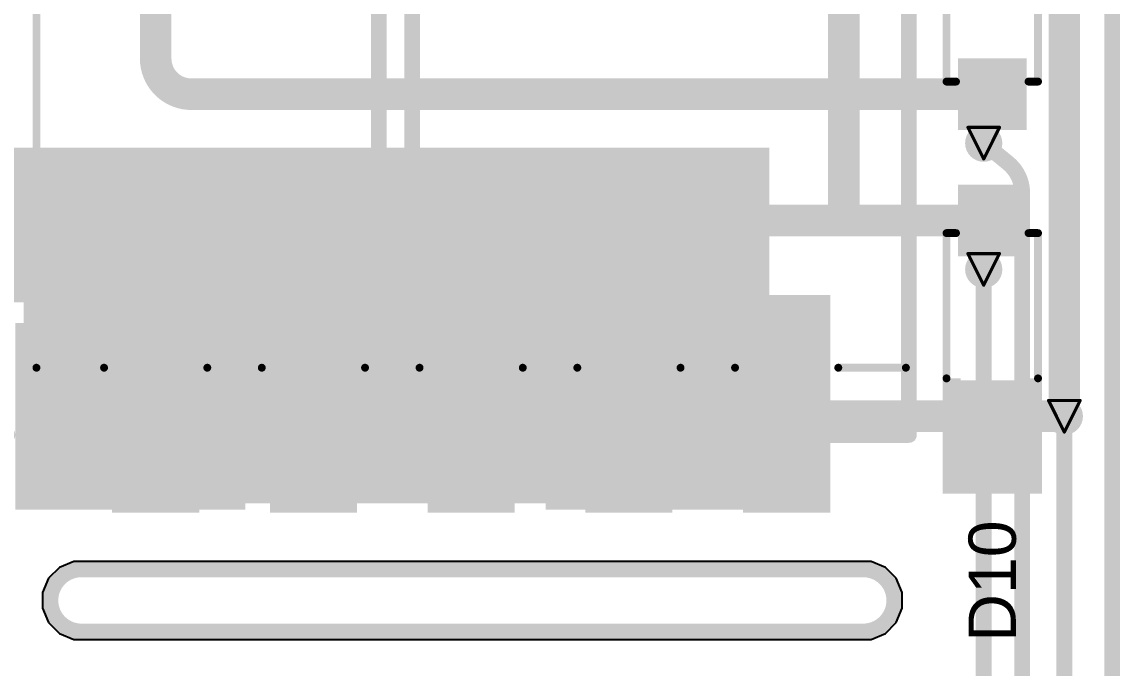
# Model space of a CAD drawing. Header units: inches. Extents: x 0 to 35.2, y -0.7 to 15.9.
# Drawn here: x 1.852 to 2.548, y 2.477 to 2.886 of the extents above; entities that cross this region are included whole.
import ezdxf

# ---------------------------------------------------------------- set-up
doc = ezdxf.new("R2010")
doc.units = ezdxf.units.IN
doc.header["$MEASUREMENT"] = 0
for name, color, linetype in [('Board Outline', 216, 'Continuous'), ('Bottom Layer', 5, 'Continuous'), ('Bottom Overlay', 54, 'Continuous'), ('Bottom Paste', 16, 'Continuous'), ('Bottom Solder', 6, 'Continuous'), ('Drill Drawing', 1, 'Continuous'), ('GND1', 16, 'Continuous'), ('GND2', 76, 'Continuous'), ('Mechanical 6', 56, 'Continuous'), ('Multi-Layer', 9, 'Continuous'), ('Top Layer', 1, 'Continuous'), ('Top Overlay', 2, 'Continuous'), ('Top Paste', 8, 'Continuous'), ('Top Solder', 216, 'Continuous'), ('Via Holes', 16, 'Continuous')]:
    doc.layers.add(name, color=color, linetype=linetype)
doc.styles.add('Arial', font='', dxfattribs={"height": 0.2})
doc.styles.get('Arial').set_extended_font_data('Arial')

# ---------------------------------------------------------------- blocks, each defined once
blk = doc.blocks.new('4032_B_5')
at = {"layer": 'Bottom Layer'}
for points in [[(-0.12992, 0.0689), (-0.12992, -0.0689), (-0.24016, -0.0689), (-0.24016, 0.0689)], [(0.24016, 0.0689), (0.24016, -0.0689), (0.12992, -0.0689), (0.12992, 0.0689)]]:
    blk.add_hatch(color=5, dxfattribs=at).paths.add_polyline_path(points)
at = {"layer": 'Bottom Paste'}
for points in [[(-0.12992, 0.0689), (-0.12992, -0.0689), (-0.24016, -0.0689), (-0.24016, 0.0689)], [(0.24016, 0.0689), (0.24016, -0.0689), (0.12992, -0.0689), (0.12992, 0.0689)]]:
    blk.add_hatch(color=16, dxfattribs=at).paths.add_polyline_path(points)
at = {"layer": 'Bottom Solder'}
for points in [[(-0.12592, 0.0729), (-0.12592, -0.0729), (-0.24416, -0.0729), (-0.24416, 0.0729)], [(0.24416, 0.0729), (0.24416, -0.0729), (0.12592, -0.0729), (0.12592, 0.0729)]]:
    blk.add_hatch(color=6, dxfattribs=at).paths.add_polyline_path(points)
at = {"layer": 'Bottom Overlay'}
for points in [[(-0.19685, 0.15748, 0.01, 0.01, 0), (-0.19685, 0.078, 0.01, 0.01, 0)], [(-0.19685, 0.15748, 0.01, 0.01, 0), (0.19685, 0.15748, 0.01, 0.01, 0)], [(0.19685, 0.15748, 0.01, 0.01, 0), (0.19685, 0.15748, 0.01, 0.01, 0)], [(0.19685, 0.15748, 0.01, 0.01, 0), (0.19685, 0.078, 0.01, 0.01, 0)], [(-0.19685, -0.078, 0.01, 0.01, 0), (-0.19685, -0.15748, 0.01, 0.01, 0)], [(0.19685, -0.078, 0.01, 0.01, 0), (0.19685, -0.15748, 0.01, 0.01, 0)], [(-0.19685, -0.15748, 0.01, 0.01, 0), (0.19685, -0.15748, 0.01, 0.01, 0)]]:
    blk.add_lwpolyline(points, format="xyseb", dxfattribs=at)
for points in [[(-0.19935, 0.15748, 0.005, 0.005, 1), (-0.19435, 0.15748, 0.005, 0.005, 1)], [(-0.19935, 0.15748, 0.005, 0.005, 1), (-0.19435, 0.15748, 0.005, 0.005, 1)], [(0.19435, 0.15748, 0.005, 0.005, 1), (0.19935, 0.15748, 0.005, 0.005, 1)], [(0.19435, 0.15748, 0.005, 0.005, 1), (0.19935, 0.15748, 0.005, 0.005, 1)], [(0.19435, 0.15748, 0.005, 0.005, 1), (0.19935, 0.15748, 0.005, 0.005, 1)], [(0.19435, 0.15748, 0.005, 0.005, 1), (0.19935, 0.15748, 0.005, 0.005, 1)], [(-0.19935, 0.078, 0.005, 0.005, 1), (-0.19435, 0.078, 0.005, 0.005, 1)], [(0.19435, 0.078, 0.005, 0.005, 1), (0.19935, 0.078, 0.005, 0.005, 1)], [(-0.19935, -0.078, 0.005, 0.005, 1), (-0.19435, -0.078, 0.005, 0.005, 1)], [(0.19435, -0.078, 0.005, 0.005, 1), (0.19935, -0.078, 0.005, 0.005, 1)], [(-0.19935, -0.15748, 0.005, 0.005, 1), (-0.19435, -0.15748, 0.005, 0.005, 1)], [(-0.19935, -0.15748, 0.005, 0.005, 1), (-0.19435, -0.15748, 0.005, 0.005, 1)], [(0.19435, -0.15748, 0.005, 0.005, 1), (0.19935, -0.15748, 0.005, 0.005, 1)], [(0.19435, -0.15748, 0.005, 0.005, 1), (0.19935, -0.15748, 0.005, 0.005, 1)]]:
    blk.add_lwpolyline(points, format="xyseb", close=True, dxfattribs=at)
blk = doc.blocks.new('4032_B_6')
at = {"layer": 'Bottom Layer'}
for points in [[(-0.12992, 0.0689), (-0.12992, -0.0689), (-0.24016, -0.0689), (-0.24016, 0.0689)], [(0.24016, 0.0689), (0.24016, -0.0689), (0.12992, -0.0689), (0.12992, 0.0689)]]:
    blk.add_hatch(color=5, dxfattribs=at).paths.add_polyline_path(points)
at = {"layer": 'Bottom Paste'}
for points in [[(-0.12992, 0.0689), (-0.12992, -0.0689), (-0.24016, -0.0689), (-0.24016, 0.0689)], [(0.24016, 0.0689), (0.24016, -0.0689), (0.12992, -0.0689), (0.12992, 0.0689)]]:
    blk.add_hatch(color=16, dxfattribs=at).paths.add_polyline_path(points)
at = {"layer": 'Bottom Solder'}
for points in [[(-0.12592, 0.0729), (-0.12592, -0.0729), (-0.24416, -0.0729), (-0.24416, 0.0729)], [(0.24416, 0.0729), (0.24416, -0.0729), (0.12592, -0.0729), (0.12592, 0.0729)]]:
    blk.add_hatch(color=6, dxfattribs=at).paths.add_polyline_path(points)
at = {"layer": 'Bottom Overlay'}
for points in [[(-0.19685, 0.15748, 0.01, 0.01, 0), (-0.19685, 0.078, 0.01, 0.01, 0)], [(-0.19685, 0.15748, 0.01, 0.01, 0), (0.19685, 0.15748, 0.01, 0.01, 0)], [(0.19685, 0.15748, 0.01, 0.01, 0), (0.19685, 0.15748, 0.01, 0.01, 0)], [(0.19685, 0.15748, 0.01, 0.01, 0), (0.19685, 0.078, 0.01, 0.01, 0)], [(-0.19685, -0.078, 0.01, 0.01, 0), (-0.19685, -0.15748, 0.01, 0.01, 0)], [(0.19685, -0.078, 0.01, 0.01, 0), (0.19685, -0.15748, 0.01, 0.01, 0)], [(-0.19685, -0.15748, 0.01, 0.01, 0), (0.19685, -0.15748, 0.01, 0.01, 0)]]:
    blk.add_lwpolyline(points, format="xyseb", dxfattribs=at)
for points in [[(-0.19935, 0.15748, 0.005, 0.005, 1), (-0.19435, 0.15748, 0.005, 0.005, 1)], [(-0.19935, 0.15748, 0.005, 0.005, 1), (-0.19435, 0.15748, 0.005, 0.005, 1)], [(0.19435, 0.15748, 0.005, 0.005, 1), (0.19935, 0.15748, 0.005, 0.005, 1)], [(0.19435, 0.15748, 0.005, 0.005, 1), (0.19935, 0.15748, 0.005, 0.005, 1)], [(0.19435, 0.15748, 0.005, 0.005, 1), (0.19935, 0.15748, 0.005, 0.005, 1)], [(0.19435, 0.15748, 0.005, 0.005, 1), (0.19935, 0.15748, 0.005, 0.005, 1)], [(-0.19935, 0.078, 0.005, 0.005, 1), (-0.19435, 0.078, 0.005, 0.005, 1)], [(0.19435, 0.078, 0.005, 0.005, 1), (0.19935, 0.078, 0.005, 0.005, 1)], [(-0.19935, -0.078, 0.005, 0.005, 1), (-0.19435, -0.078, 0.005, 0.005, 1)], [(0.19435, -0.078, 0.005, 0.005, 1), (0.19935, -0.078, 0.005, 0.005, 1)], [(-0.19935, -0.15748, 0.005, 0.005, 1), (-0.19435, -0.15748, 0.005, 0.005, 1)], [(-0.19935, -0.15748, 0.005, 0.005, 1), (-0.19435, -0.15748, 0.005, 0.005, 1)], [(0.19435, -0.15748, 0.005, 0.005, 1), (0.19935, -0.15748, 0.005, 0.005, 1)], [(0.19435, -0.15748, 0.005, 0.005, 1), (0.19935, -0.15748, 0.005, 0.005, 1)]]:
    blk.add_lwpolyline(points, format="xyseb", close=True, dxfattribs=at)
blk = doc.blocks.new('TQ2SA_L2_5V_Z_113')
at = {"layer": 'Top Layer'}
for points in [[(-0.13504, 0.22362), (-0.13504, 0.17638), (-0.26496, 0.17638), (-0.26496, 0.22362)], [(0.26496, 0.22362), (0.26496, 0.17638), (0.13504, 0.17638), (0.13504, 0.22362)], [(-0.13504, 0.12362), (-0.13504, 0.07638), (-0.26496, 0.07638), (-0.26496, 0.12362)], [(0.26496, 0.12362), (0.26496, 0.07638), (0.13504, 0.07638), (0.13504, 0.12362)], [(-0.13504, 0.02362), (-0.13504, -0.02362), (-0.26496, -0.02362), (-0.26496, 0.02362)], [(0.26496, 0.02362), (0.26496, -0.02362), (0.13504, -0.02362), (0.13504, 0.02362)], [(-0.13504, -0.07638), (-0.13504, -0.12362), (-0.26496, -0.12362), (-0.26496, -0.07638)], [(0.26496, -0.07638), (0.26496, -0.12362), (0.13504, -0.12362), (0.13504, -0.07638)], [(-0.13504, -0.17638), (-0.13504, -0.22362), (-0.26496, -0.22362), (-0.26496, -0.17638)], [(0.26496, -0.17638), (0.26496, -0.22362), (0.13504, -0.22362), (0.13504, -0.17638)]]:
    blk.add_hatch(color=1, dxfattribs=at).paths.add_polyline_path(points)
at = {"layer": 'Top Paste'}
for points in [[(-0.13504, 0.22362), (-0.13504, 0.17638), (-0.26496, 0.17638), (-0.26496, 0.22362)], [(0.26496, 0.22362), (0.26496, 0.17638), (0.13504, 0.17638), (0.13504, 0.22362)], [(-0.13504, 0.12362), (-0.13504, 0.07638), (-0.26496, 0.07638), (-0.26496, 0.12362)], [(0.26496, 0.12362), (0.26496, 0.07638), (0.13504, 0.07638), (0.13504, 0.12362)], [(-0.13504, 0.02362), (-0.13504, -0.02362), (-0.26496, -0.02362), (-0.26496, 0.02362)], [(0.26496, 0.02362), (0.26496, -0.02362), (0.13504, -0.02362), (0.13504, 0.02362)], [(-0.13504, -0.07638), (-0.13504, -0.12362), (-0.26496, -0.12362), (-0.26496, -0.07638)], [(0.26496, -0.07638), (0.26496, -0.12362), (0.13504, -0.12362), (0.13504, -0.07638)], [(-0.13504, -0.17638), (-0.13504, -0.22362), (-0.26496, -0.22362), (-0.26496, -0.17638)], [(0.26496, -0.17638), (0.26496, -0.22362), (0.13504, -0.22362), (0.13504, -0.17638)]]:
    blk.add_hatch(color=8, dxfattribs=at).paths.add_polyline_path(points)
at = {"layer": 'Top Solder'}
for points in [[(-0.13104, 0.22762), (-0.13104, 0.17238), (-0.26896, 0.17238), (-0.26896, 0.22762)], [(0.26896, 0.22762), (0.26896, 0.17238), (0.13104, 0.17238), (0.13104, 0.22762)], [(-0.13104, 0.12762), (-0.13104, 0.07238), (-0.26896, 0.07238), (-0.26896, 0.12762)], [(0.26896, 0.12762), (0.26896, 0.07238), (0.13104, 0.07238), (0.13104, 0.12762)], [(-0.13104, 0.02762), (-0.13104, -0.02762), (-0.26896, -0.02762), (-0.26896, 0.02762)], [(0.26896, 0.02762), (0.26896, -0.02762), (0.13104, -0.02762), (0.13104, 0.02762)], [(-0.13104, -0.07238), (-0.13104, -0.12762), (-0.26896, -0.12762), (-0.26896, -0.07238)], [(0.26896, -0.07238), (0.26896, -0.12762), (0.13104, -0.12762), (0.13104, -0.07238)], [(-0.13104, -0.17238), (-0.13104, -0.22762), (-0.26896, -0.22762), (-0.26896, -0.17238)], [(0.26896, -0.17238), (0.26896, -0.22762), (0.13104, -0.22762), (0.13104, -0.17238)]]:
    blk.add_hatch(color=216, dxfattribs=at).paths.add_polyline_path(points)
at = {"layer": 'Top Overlay'}
for points in [[(-0.17716, 0.23272, 0.005, 0.005, 0), (-0.17716, 0.27559, 0.005, 0.005, 0)], [(0.17716, 0.27559, 0.005, 0.005, 0), (-0.17716, 0.27559, 0.005, 0.005, 0)], [(0.17716, 0.23272, 0.005, 0.005, 0), (0.17716, 0.27559, 0.005, 0.005, 0)], [(0.07874, 0.23622, 0.02, 0.02, 0), (-0.0748, 0.23622, 0.02, 0.02, 0)], [(-0.277, 0.203, 0.01, 0.01, 0), (-0.295, 0.221, 0.01, 0.01, 0)], [(-0.295, 0.185, 0.01, 0.01, 0), (-0.295, 0.221, 0.01, 0.01, 0)], [(-0.295, 0.185, 0.01, 0.01, 0), (-0.277, 0.203, 0.01, 0.01, 0)], [(-0.17716, 0.13272, 0.005, 0.005, 0), (-0.17716, 0.16728, 0.005, 0.005, 0)], [(0.17716, 0.13272, 0.005, 0.005, 0), (0.17716, 0.16728, 0.005, 0.005, 0)], [(-0.17716, 0.03272, 0.005, 0.005, 0), (-0.17716, 0.06728, 0.005, 0.005, 0)], [(0.17716, 0.03272, 0.005, 0.005, 0), (0.17716, 0.06728, 0.005, 0.005, 0)], [(-0.17716, -0.06728, 0.005, 0.005, 0), (-0.17716, -0.03272, 0.005, 0.005, 0)], [(0.17716, -0.06728, 0.005, 0.005, 0), (0.17716, -0.03272, 0.005, 0.005, 0)], [(-0.17716, -0.16728, 0.005, 0.005, 0), (-0.17716, -0.13272, 0.005, 0.005, 0)], [(0.17716, -0.16728, 0.005, 0.005, 0), (0.17716, -0.13272, 0.005, 0.005, 0)], [(-0.17716, -0.27559, 0.005, 0.005, 0), (-0.17716, -0.23272, 0.005, 0.005, 0)], [(0.17716, -0.27559, 0.005, 0.005, 0), (0.17716, -0.23272, 0.005, 0.005, 0)], [(0.17716, -0.27559, 0.005, 0.005, 0), (-0.17716, -0.27559, 0.005, 0.005, 0)]]:
    blk.add_lwpolyline(points, format="xyseb", dxfattribs=at)
for points in [[(-0.17841, 0.27559, 0.0025, 0.0025, 1), (-0.17591, 0.27559, 0.0025, 0.0025, 1)], [(-0.17841, 0.27559, 0.0025, 0.0025, 1), (-0.17591, 0.27559, 0.0025, 0.0025, 1)], [(0.17591, 0.27559, 0.0025, 0.0025, 1), (0.17841, 0.27559, 0.0025, 0.0025, 1)], [(0.17591, 0.27559, 0.0025, 0.0025, 1), (0.17841, 0.27559, 0.0025, 0.0025, 1)], [(-0.0798, 0.23622, 0.01, 0.01, 1), (-0.0698, 0.23622, 0.01, 0.01, 1)], [(0.07374, 0.23622, 0.01, 0.01, 1), (0.08374, 0.23622, 0.01, 0.01, 1)], [(-0.17841, 0.23272, 0.0025, 0.0025, 1), (-0.17591, 0.23272, 0.0025, 0.0025, 1)], [(0.17591, 0.23272, 0.0025, 0.0025, 1), (0.17841, 0.23272, 0.0025, 0.0025, 1)], [(-0.2975, 0.221, 0.005, 0.005, 1), (-0.2925, 0.221, 0.005, 0.005, 1)], [(-0.2975, 0.221, 0.005, 0.005, 1), (-0.2925, 0.221, 0.005, 0.005, 1)], [(-0.2795, 0.203, 0.005, 0.005, 1), (-0.2745, 0.203, 0.005, 0.005, 1)], [(-0.2795, 0.203, 0.005, 0.005, 1), (-0.2745, 0.203, 0.005, 0.005, 1)], [(-0.2975, 0.185, 0.005, 0.005, 1), (-0.2925, 0.185, 0.005, 0.005, 1)], [(-0.2975, 0.185, 0.005, 0.005, 1), (-0.2925, 0.185, 0.005, 0.005, 1)], [(-0.17841, 0.16728, 0.0025, 0.0025, 1), (-0.17591, 0.16728, 0.0025, 0.0025, 1)], [(0.17591, 0.16728, 0.0025, 0.0025, 1), (0.17841, 0.16728, 0.0025, 0.0025, 1)], [(-0.17841, 0.13272, 0.0025, 0.0025, 1), (-0.17591, 0.13272, 0.0025, 0.0025, 1)], [(0.17591, 0.13272, 0.0025, 0.0025, 1), (0.17841, 0.13272, 0.0025, 0.0025, 1)], [(-0.17841, 0.06728, 0.0025, 0.0025, 1), (-0.17591, 0.06728, 0.0025, 0.0025, 1)], [(0.17591, 0.06728, 0.0025, 0.0025, 1), (0.17841, 0.06728, 0.0025, 0.0025, 1)], [(-0.17841, 0.03272, 0.0025, 0.0025, 1), (-0.17591, 0.03272, 0.0025, 0.0025, 1)], [(0.17591, 0.03272, 0.0025, 0.0025, 1), (0.17841, 0.03272, 0.0025, 0.0025, 1)], [(-0.17841, -0.03272, 0.0025, 0.0025, 1), (-0.17591, -0.03272, 0.0025, 0.0025, 1)], [(0.17591, -0.03272, 0.0025, 0.0025, 1), (0.17841, -0.03272, 0.0025, 0.0025, 1)], [(-0.17841, -0.06728, 0.0025, 0.0025, 1), (-0.17591, -0.06728, 0.0025, 0.0025, 1)], [(0.17591, -0.06728, 0.0025, 0.0025, 1), (0.17841, -0.06728, 0.0025, 0.0025, 1)], [(-0.17841, -0.13272, 0.0025, 0.0025, 1), (-0.17591, -0.13272, 0.0025, 0.0025, 1)], [(0.17591, -0.13272, 0.0025, 0.0025, 1), (0.17841, -0.13272, 0.0025, 0.0025, 1)], [(-0.17841, -0.16728, 0.0025, 0.0025, 1), (-0.17591, -0.16728, 0.0025, 0.0025, 1)], [(0.17591, -0.16728, 0.0025, 0.0025, 1), (0.17841, -0.16728, 0.0025, 0.0025, 1)], [(-0.17841, -0.23272, 0.0025, 0.0025, 1), (-0.17591, -0.23272, 0.0025, 0.0025, 1)], [(0.17591, -0.23272, 0.0025, 0.0025, 1), (0.17841, -0.23272, 0.0025, 0.0025, 1)], [(-0.17841, -0.27559, 0.0025, 0.0025, 1), (-0.17591, -0.27559, 0.0025, 0.0025, 1)], [(-0.17841, -0.27559, 0.0025, 0.0025, 1), (-0.17591, -0.27559, 0.0025, 0.0025, 1)], [(0.17591, -0.27559, 0.0025, 0.0025, 1), (0.17841, -0.27559, 0.0025, 0.0025, 1)], [(0.17591, -0.27559, 0.0025, 0.0025, 1), (0.17841, -0.27559, 0.0025, 0.0025, 1)]]:
    blk.add_lwpolyline(points, format="xyseb", close=True, dxfattribs=at)
blk = doc.blocks.new('SOD_123_131')
at = {"layer": 'Top Layer'}
for points in [[(-0.04331, 0.01772), (-0.04331, -0.01772), (-0.08071, -0.01772), (-0.08071, 0.01772)], [(0.08071, 0.01772), (0.08071, -0.01772), (0.04331, -0.01772), (0.04331, 0.01772)]]:
    blk.add_hatch(color=1, dxfattribs=at).paths.add_polyline_path(points)
at = {"layer": 'Top Overlay'}
for points in [[(0.038, 0.02), (0.111, 0.02), (0.111, 0.0315), (0.038, 0.0315)], [(0.08345, -0.031), (0.11099, -0.031), (0.11099, 0.031), (0.08345, 0.031)], [(0.038, -0.0315), (0.111, -0.0315), (0.111, -0.02), (0.038, -0.02)]]:
    blk.add_hatch(color=2, dxfattribs=at).paths.add_polyline_path(points)
at = {"layer": 'Top Paste'}
for points in [[(-0.04331, 0.01772), (-0.04331, -0.01772), (-0.08071, -0.01772), (-0.08071, 0.01772)], [(0.08071, 0.01772), (0.08071, -0.01772), (0.04331, -0.01772), (0.04331, 0.01772)]]:
    blk.add_hatch(color=8, dxfattribs=at).paths.add_polyline_path(points)
at = {"layer": 'Top Solder'}
for points in [[(-0.03931, 0.02172), (-0.03931, -0.02172), (-0.08471, -0.02172), (-0.08471, 0.02172)], [(0.08471, 0.02172), (0.08471, -0.02172), (0.03931, -0.02172), (0.03931, 0.02172)]]:
    blk.add_hatch(color=216, dxfattribs=at).paths.add_polyline_path(points)
at = {"layer": 'Top Overlay'}
for points in [[(0.038, 0.029, 0.005, 0.005, 0), (-0.054, 0.029, 0.005, 0.005, 0)], [(-0.054, 0.023, 0.005, 0.005, 0), (-0.054, 0.029, 0.005, 0.005, 0)], [(-0.054, -0.029, 0.005, 0.005, 0), (-0.054, -0.023, 0.005, 0.005, 0)], [(0.038, -0.029, 0.005, 0.005, 0), (-0.054, -0.029, 0.005, 0.005, 0)]]:
    blk.add_lwpolyline(points, format="xyseb", dxfattribs=at)
for points in [[(-0.05525, 0.029, 0.0025, 0.0025, 1), (-0.05275, 0.029, 0.0025, 0.0025, 1)], [(-0.05525, 0.029, 0.0025, 0.0025, 1), (-0.05275, 0.029, 0.0025, 0.0025, 1)], [(0.03675, 0.029, 0.0025, 0.0025, 1), (0.03925, 0.029, 0.0025, 0.0025, 1)], [(-0.05525, 0.023, 0.0025, 0.0025, 1), (-0.05275, 0.023, 0.0025, 0.0025, 1)], [(-0.05525, -0.023, 0.0025, 0.0025, 1), (-0.05275, -0.023, 0.0025, 0.0025, 1)], [(-0.05525, -0.029, 0.0025, 0.0025, 1), (-0.05275, -0.029, 0.0025, 0.0025, 1)], [(-0.05525, -0.029, 0.0025, 0.0025, 1), (-0.05275, -0.029, 0.0025, 0.0025, 1)], [(0.03675, -0.029, 0.0025, 0.0025, 1), (0.03925, -0.029, 0.0025, 0.0025, 1)]]:
    blk.add_lwpolyline(points, format="xyseb", close=True, dxfattribs=at)
blk = doc.blocks.new('SOD_123_132')
at = {"layer": 'Top Layer'}
for points in [[(-0.04331, 0.01772), (-0.04331, -0.01772), (-0.08071, -0.01772), (-0.08071, 0.01772)], [(0.08071, 0.01772), (0.08071, -0.01772), (0.04331, -0.01772), (0.04331, 0.01772)]]:
    blk.add_hatch(color=1, dxfattribs=at).paths.add_polyline_path(points)
at = {"layer": 'Top Overlay'}
for points in [[(0.038, 0.02), (0.111, 0.02), (0.111, 0.0315), (0.038, 0.0315)], [(0.08345, -0.03099), (0.111, -0.03099), (0.111, 0.03101), (0.08345, 0.03101)], [(0.038, -0.03149), (0.111, -0.03149), (0.111, -0.02), (0.038, -0.02)]]:
    blk.add_hatch(color=2, dxfattribs=at).paths.add_polyline_path(points)
at = {"layer": 'Top Paste'}
for points in [[(-0.04331, 0.01772), (-0.04331, -0.01772), (-0.08071, -0.01772), (-0.08071, 0.01772)], [(0.08071, 0.01772), (0.08071, -0.01772), (0.04331, -0.01772), (0.04331, 0.01772)]]:
    blk.add_hatch(color=8, dxfattribs=at).paths.add_polyline_path(points)
at = {"layer": 'Top Solder'}
for points in [[(-0.03931, 0.02172), (-0.03931, -0.02172), (-0.08471, -0.02172), (-0.08471, 0.02172)], [(0.08471, 0.02172), (0.08471, -0.02172), (0.03931, -0.02172), (0.03931, 0.02172)]]:
    blk.add_hatch(color=216, dxfattribs=at).paths.add_polyline_path(points)
at = {"layer": 'Top Overlay'}
for points in [[(-0.054, 0.029, 0.005, 0.005, 0), (0.038, 0.029, 0.005, 0.005, 0)], [(-0.054, 0.029, 0.005, 0.005, 0), (-0.054, 0.023, 0.005, 0.005, 0)], [(-0.054, -0.023, 0.005, 0.005, 0), (-0.054, -0.029, 0.005, 0.005, 0)], [(-0.054, -0.029, 0.005, 0.005, 0), (0.038, -0.029, 0.005, 0.005, 0)]]:
    blk.add_lwpolyline(points, format="xyseb", dxfattribs=at)
for points in [[(-0.05525, 0.029, 0.0025, 0.0025, 1), (-0.05275, 0.029, 0.0025, 0.0025, 1)], [(-0.05525, 0.029, 0.0025, 0.0025, 1), (-0.05275, 0.029, 0.0025, 0.0025, 1)], [(0.03675, 0.029, 0.0025, 0.0025, 1), (0.03925, 0.029, 0.0025, 0.0025, 1)], [(-0.05525, 0.023, 0.0025, 0.0025, 1), (-0.05275, 0.023, 0.0025, 0.0025, 1)], [(-0.05525, -0.023, 0.0025, 0.0025, 1), (-0.05275, -0.023, 0.0025, 0.0025, 1)], [(-0.05525, -0.029, 0.0025, 0.0025, 1), (-0.05275, -0.029, 0.0025, 0.0025, 1)], [(-0.05525, -0.029, 0.0025, 0.0025, 1), (-0.05275, -0.029, 0.0025, 0.0025, 1)], [(0.03675, -0.029, 0.0025, 0.0025, 1), (0.03925, -0.029, 0.0025, 0.0025, 1)]]:
    blk.add_lwpolyline(points, format="xyseb", close=True, dxfattribs=at)

msp = doc.modelspace()

# ---------------------------------------------------------------- hatches: boundary and pattern name
at = {"layer": 'Bottom Layer'}
h = msp.add_hatch(color=5, dxfattribs=at)
edge = h.paths.add_edge_path()
edge.add_arc((2.46189, 2.80897), 0.01181, 0, 360)
for points in [[(1.39524, 2.7081), (2.3259, 2.7081), (2.3259, 2.80621), (1.39524, 2.80621)], [(1.85318, 2.58084), (2.3259, 2.58084), (2.3259, 2.80621), (1.85318, 2.80621)], [(1.9, 2.58084), (2.275, 2.58084), (2.275, 2.69108), (1.9, 2.69108)]]:
    msp.add_hatch(color=5, dxfattribs=at).paths.add_polyline_path(points)
h = msp.add_hatch(color=5, dxfattribs=at)
edge = h.paths.add_edge_path()
edge.add_arc((2.46189, 2.72901), 0.01181, 0, 360)
h = msp.add_hatch(color=5, dxfattribs=at)
edge = h.paths.add_edge_path()
edge.add_arc((2.513, 2.63598), 0.01181, 0, 360)
at = {"layer": 'GND1'}
h = msp.add_hatch(color=16, dxfattribs=at)
edge = h.paths.add_edge_path()
edge.add_arc((2.46189, 2.80897), 0.01181, 0, 360)
h = msp.add_hatch(color=16, dxfattribs=at)
edge = h.paths.add_edge_path()
edge.add_arc((2.46189, 2.72901), 0.01181, 0, 360)
h = msp.add_hatch(color=16, dxfattribs=at)
edge = h.paths.add_edge_path()
edge.add_arc((2.513, 2.63598), 0.01181, 0, 360)
at = {"layer": 'GND2'}
h = msp.add_hatch(color=76, dxfattribs=at)
edge = h.paths.add_edge_path()
edge.add_arc((2.46189, 2.80897), 0.01181, 0, 360)
h = msp.add_hatch(color=76, dxfattribs=at)
edge = h.paths.add_edge_path()
edge.add_arc((2.46189, 2.72901), 0.01181, 0, 360)
h = msp.add_hatch(color=76, dxfattribs=at)
edge = h.paths.add_edge_path()
edge.add_arc((2.513, 2.63598), 0.01181, 0, 360)
at = {"layer": 'Top Layer'}
h = msp.add_hatch(color=1, dxfattribs=at)
edge = h.paths.add_edge_path()
edge.add_arc((2.46189, 2.80897), 0.01181, 0, 360)
h = msp.add_hatch(color=1, dxfattribs=at)
edge = h.paths.add_edge_path()
edge.add_arc((2.46189, 2.72901), 0.01181, 0, 360)
h = msp.add_hatch(color=1, dxfattribs=at)
edge = h.paths.add_edge_path()
edge.add_arc((2.513, 2.63598), 0.01181, 0, 360)
at = {"layer": 'Via Holes'}
h = msp.add_hatch(color=7, dxfattribs=at)
edge = h.paths.add_edge_path()
edge.add_arc((2.46189, 2.80897), 0.00591, 0, 360)
h = msp.add_hatch(color=7, dxfattribs=at)
edge = h.paths.add_edge_path()
edge.add_arc((2.46189, 2.72901), 0.00591, 0, 360)
h = msp.add_hatch(color=7, dxfattribs=at)
edge = h.paths.add_edge_path()
edge.add_arc((2.513, 2.63598), 0.00591, 0, 360)

# ---------------------------------------------------------------- linework, layer by layer
at = {"layer": 'Board Outline'}
for points in [[(1.87022, 2.51935, 0.01, 0.01, -0.414214), (1.8899, 2.53904, 0.01, 0.01, 0)], [(1.8899, 2.53904, 0.01, 0.01, 0), (2.38553, 2.53904, 0.01, 0.01, 0)], [(2.38553, 2.53904, 0.01, 0.01, -0.414214), (2.40522, 2.51935, 0.01, 0.01, 0)], [(1.87022, 2.51935, 0.01, 0.01, 0), (1.87022, 2.51935, 0.01, 0.01, 0)], [(1.8899, 2.49967, 0.01, 0.01, -0.414214), (1.87022, 2.51935, 0.01, 0.01, 0)], [(2.40522, 2.51935, 0.01, 0.01, -0.414214), (2.38553, 2.49967, 0.01, 0.01, 0)], [(2.40522, 2.51935, 0.01, 0.01, 0), (2.40522, 2.51935, 0.01, 0.01, 0)], [(1.8899, 2.49967, 0.01, 0.01, 0), (2.38553, 2.49967, 0.01, 0.01, 0)]]:
    msp.add_lwpolyline(points, format="xyseb", dxfattribs=at)
for points in [[(1.8874, 2.53904, 0.005, 0.005, 1), (1.8924, 2.53904, 0.005, 0.005, 1)], [(1.8874, 2.53904, 0.005, 0.005, 1), (1.8924, 2.53904, 0.005, 0.005, 1)], [(2.38303, 2.53904, 0.005, 0.005, 1), (2.38803, 2.53904, 0.005, 0.005, 1)], [(2.38303, 2.53904, 0.005, 0.005, 1), (2.38803, 2.53904, 0.005, 0.005, 1)], [(1.86772, 2.51935, 0.005, 0.005, 1), (1.87272, 2.51935, 0.005, 0.005, 1)], [(1.86772, 2.51935, 0.005, 0.005, 1), (1.87272, 2.51935, 0.005, 0.005, 1)], [(1.86772, 2.51935, 0.005, 0.005, 1), (1.87272, 2.51935, 0.005, 0.005, 1)], [(1.86772, 2.51935, 0.005, 0.005, 1), (1.87272, 2.51935, 0.005, 0.005, 1)], [(2.40272, 2.51935, 0.005, 0.005, 1), (2.40772, 2.51935, 0.005, 0.005, 1)], [(2.40272, 2.51935, 0.005, 0.005, 1), (2.40772, 2.51935, 0.005, 0.005, 1)], [(2.40272, 2.51935, 0.005, 0.005, 1), (2.40772, 2.51935, 0.005, 0.005, 1)], [(2.40272, 2.51935, 0.005, 0.005, 1), (2.40772, 2.51935, 0.005, 0.005, 1)], [(1.8874, 2.49967, 0.005, 0.005, 1), (1.8924, 2.49967, 0.005, 0.005, 1)], [(1.8874, 2.49967, 0.005, 0.005, 1), (1.8924, 2.49967, 0.005, 0.005, 1)], [(2.38303, 2.49967, 0.005, 0.005, 1), (2.38803, 2.49967, 0.005, 0.005, 1)], [(2.38303, 2.49967, 0.005, 0.005, 1), (2.38803, 2.49967, 0.005, 0.005, 1)]]:
    msp.add_lwpolyline(points, format="xyseb", close=True, dxfattribs=at)
at = {"layer": 'Drill Drawing'}
for points in [[(2.45189, 2.81897, 0.002, 0.002, 0), (2.47189, 2.81897, 0.002, 0.002, 0)], [(2.45189, 2.81897, 0.002, 0.002, 0), (2.46189, 2.79897, 0.002, 0.002, 0)], [(2.46189, 2.79897, 0.002, 0.002, 0), (2.47189, 2.81897, 0.002, 0.002, 0)], [(2.45189, 2.73901, 0.002, 0.002, 0), (2.47189, 2.73901, 0.002, 0.002, 0)], [(2.45189, 2.73901, 0.002, 0.002, 0), (2.46189, 2.71901, 0.002, 0.002, 0)], [(2.46189, 2.71901, 0.002, 0.002, 0), (2.47189, 2.73901, 0.002, 0.002, 0)], [(2.503, 2.64598, 0.002, 0.002, 0), (2.523, 2.64598, 0.002, 0.002, 0)], [(2.503, 2.64598, 0.002, 0.002, 0), (2.513, 2.62598, 0.002, 0.002, 0)], [(2.513, 2.62598, 0.002, 0.002, 0), (2.523, 2.64598, 0.002, 0.002, 0)]]:
    msp.add_lwpolyline(points, format="xyseb", dxfattribs=at)
for points in [[(2.45139, 2.81897, 0.001, 0.001, 1), (2.45239, 2.81897, 0.001, 0.001, 1)], [(2.45139, 2.81897, 0.001, 0.001, 1), (2.45239, 2.81897, 0.001, 0.001, 1)], [(2.47139, 2.81897, 0.001, 0.001, 1), (2.47239, 2.81897, 0.001, 0.001, 1)], [(2.47139, 2.81897, 0.001, 0.001, 1), (2.47239, 2.81897, 0.001, 0.001, 1)], [(2.46139, 2.79897, 0.001, 0.001, 1), (2.46239, 2.79897, 0.001, 0.001, 1)], [(2.46139, 2.79897, 0.001, 0.001, 1), (2.46239, 2.79897, 0.001, 0.001, 1)], [(2.45139, 2.73901, 0.001, 0.001, 1), (2.45239, 2.73901, 0.001, 0.001, 1)], [(2.45139, 2.73901, 0.001, 0.001, 1), (2.45239, 2.73901, 0.001, 0.001, 1)], [(2.47139, 2.73901, 0.001, 0.001, 1), (2.47239, 2.73901, 0.001, 0.001, 1)], [(2.47139, 2.73901, 0.001, 0.001, 1), (2.47239, 2.73901, 0.001, 0.001, 1)], [(2.46139, 2.71901, 0.001, 0.001, 1), (2.46239, 2.71901, 0.001, 0.001, 1)], [(2.46139, 2.71901, 0.001, 0.001, 1), (2.46239, 2.71901, 0.001, 0.001, 1)], [(2.5025, 2.64598, 0.001, 0.001, 1), (2.5035, 2.64598, 0.001, 0.001, 1)], [(2.5025, 2.64598, 0.001, 0.001, 1), (2.5035, 2.64598, 0.001, 0.001, 1)], [(2.5225, 2.64598, 0.001, 0.001, 1), (2.5235, 2.64598, 0.001, 0.001, 1)], [(2.5225, 2.64598, 0.001, 0.001, 1), (2.5235, 2.64598, 0.001, 0.001, 1)], [(2.5125, 2.62598, 0.001, 0.001, 1), (2.5135, 2.62598, 0.001, 0.001, 1)], [(2.5125, 2.62598, 0.001, 0.001, 1), (2.5135, 2.62598, 0.001, 0.001, 1)]]:
    msp.add_lwpolyline(points, format="xyseb", close=True, dxfattribs=at)
at = {"layer": 'GND2'}
for points in [[(2.46189, 2.80897, 0.01, 0.01, 0), (2.47724, 2.79641, 0.01, 0.01, 0)], [(2.47724, 2.79641, 0.01, 0.01, -0.226293), (2.48628, 2.77745, 0.01, 0.01, 0)], [(2.48628, 2.76297, 0.01, 0.01, 0), (2.48628, 2.77745, 0.01, 0.01, 0)], [(2.48628, 2.76297, 0.01, 0.01, 0), (2.48628, 0.58648, 0.01, 0.01, 0)], [(2.46189, 2.72901, 0.01, 0.01, 0), (2.46189, 0.62742, 0.01, 0.01, 0)], [(2.513, 0.44016, 0.01, 0.01, 0), (2.513, 2.63598, 0.01, 0.01, 0)]]:
    msp.add_lwpolyline(points, format="xyseb", dxfattribs=at)
for points in [[(2.45939, 2.80897, 0.005, 0.005, 1), (2.46439, 2.80897, 0.005, 0.005, 1)], [(2.47474, 2.79641, 0.005, 0.005, 1), (2.47974, 2.79641, 0.005, 0.005, 1)], [(2.47474, 2.79641, 0.005, 0.005, 1), (2.47974, 2.79641, 0.005, 0.005, 1)], [(2.48378, 2.77745, 0.005, 0.005, 1), (2.48878, 2.77745, 0.005, 0.005, 1)], [(2.48378, 2.77745, 0.005, 0.005, 1), (2.48878, 2.77745, 0.005, 0.005, 1)], [(2.48378, 2.76297, 0.005, 0.005, 1), (2.48878, 2.76297, 0.005, 0.005, 1)], [(2.48378, 2.76297, 0.005, 0.005, 1), (2.48878, 2.76297, 0.005, 0.005, 1)], [(2.45939, 2.72901, 0.005, 0.005, 1), (2.46439, 2.72901, 0.005, 0.005, 1)], [(2.5105, 2.63598, 0.005, 0.005, 1), (2.5155, 2.63598, 0.005, 0.005, 1)]]:
    msp.add_lwpolyline(points, format="xyseb", close=True, dxfattribs=at)
at = {"layer": 'Mechanical 6'}
msp.add_lwpolyline([(2.54331, 0, 0.01, 0.01, 0), (2.54331, 3.2874, 0.01, 0.01, 0)], format="xyseb", dxfattribs=at)
at = {"layer": 'Multi-Layer'}
for p, q in [((1.88499, 2.54405), (1.87591, 2.54029)), ((1.8899, 2.54405), (1.88499, 2.54405)), ((2.38553, 2.54405), (1.8899, 2.54405)), ((2.39045, 2.54405), (2.38553, 2.54405)), ((2.38553, 2.54405), (2.38553, 2.54405)), ((2.39953, 2.54029), (2.39045, 2.54405)), ((1.87591, 2.54029), (1.86896, 2.53334)), ((2.40647, 2.53334), (2.39953, 2.54029)), ((1.86896, 2.53334), (1.8652, 2.52427)), ((2.41023, 2.52427), (2.40647, 2.53334)), ((1.8652, 2.52427), (1.8652, 2.51935)), ((2.41023, 2.51935), (2.41023, 2.52427)), ((1.8652, 2.51935), (1.8652, 2.51444)), ((1.8652, 2.51444), (1.86896, 2.50536)), ((2.40647, 2.50536), (2.41023, 2.51444)), ((2.41023, 2.51444), (2.41023, 2.51935)), ((1.86896, 2.50536), (1.87591, 2.49841)), ((2.39953, 2.49841), (2.40647, 2.50536)), ((1.87591, 2.49841), (1.88499, 2.49465)), ((1.88499, 2.49465), (1.8899, 2.49465)), ((1.8899, 2.49465), (1.8899, 2.49465)), ((1.8899, 2.49465), (2.38553, 2.49465)), ((2.38553, 2.49465), (2.39045, 2.49465)), ((2.39045, 2.49465), (2.39953, 2.49841))]:
    msp.add_line(p, q, dxfattribs=at)
at = {"layer": 'Top Layer'}
for points in [[(1.93697, 2.86256, 0.02, 0.02, 0), (1.93697, 3.04389, 0.02, 0.02, 0)], [(2.513, 2.63598, 0.02, 0.02, 0), (2.513, 3.01592, 0.02, 0.02, 0)], [(1.95957, 2.83996, 0.02, 0.02, -0.414214), (1.93697, 2.86256, 0.02, 0.02, 0)], [(1.95957, 2.83996, 0.02, 0.02, 0), (2.46731, 2.83996, 0.02, 0.02, 0)], [(2.46189, 2.80897, 0.02, 0.02, 0), (2.46189, 2.83856, 0.02, 0.02, 0)], [(1.93697, 2.73764, 0.02, 0.02, -0.414214), (1.95933, 2.76, 0.02, 0.02, 0)], [(1.95933, 2.76, 0.02, 0.02, 0), (2.4619, 2.76, 0.02, 0.02, 0)], [(2.46189, 2.72901, 0.02, 0.02, 0), (2.46189, 2.7586, 0.02, 0.02, 0)], [(2.46189, 2.7586, 0.02, 0.02, 0), (2.4619, 2.7586, 0.02, 0.02, 0)], [(1.93697, 2.64389, 0.02, 0.02, 0), (1.93697, 2.73764, 0.02, 0.02, 0)], [(2.34488, 2.63598, 0.02, 0.02, -0.414214), (2.33697, 2.64389, 0.02, 0.02, 0)], [(2.34488, 2.63598, 0.02, 0.02, 0), (2.46731, 2.63598, 0.02, 0.02, 0)], [(2.46731, 2.63598, 0.02, 0.02, 0), (2.51, 2.63598, 0.02, 0.02, 0)]]:
    msp.add_lwpolyline(points, format="xyseb", dxfattribs=at)
for points in [[(1.93197, 2.86256, 0.01, 0.01, 1), (1.94197, 2.86256, 0.01, 0.01, 1)], [(1.93197, 2.86256, 0.01, 0.01, 1), (1.94197, 2.86256, 0.01, 0.01, 1)], [(1.95457, 2.83996, 0.01, 0.01, 1), (1.96457, 2.83996, 0.01, 0.01, 1)], [(1.95457, 2.83996, 0.01, 0.01, 1), (1.96457, 2.83996, 0.01, 0.01, 1)], [(2.45689, 2.83856, 0.01, 0.01, 1), (2.46689, 2.83856, 0.01, 0.01, 1)], [(2.46231, 2.83996, 0.01, 0.01, 1), (2.47231, 2.83996, 0.01, 0.01, 1)], [(2.45689, 2.80897, 0.01, 0.01, 1), (2.46689, 2.80897, 0.01, 0.01, 1)], [(1.95433, 2.76, 0.01, 0.01, 1), (1.96433, 2.76, 0.01, 0.01, 1)], [(1.95433, 2.76, 0.01, 0.01, 1), (1.96433, 2.76, 0.01, 0.01, 1)], [(2.45689, 2.7586, 0.01, 0.01, 1), (2.46689, 2.7586, 0.01, 0.01, 1)], [(2.45689, 2.7586, 0.01, 0.01, 1), (2.46689, 2.7586, 0.01, 0.01, 1)], [(2.4569, 2.76, 0.01, 0.01, 1), (2.4669, 2.76, 0.01, 0.01, 1)], [(2.4569, 2.7586, 0.01, 0.01, 1), (2.4669, 2.7586, 0.01, 0.01, 1)], [(1.93197, 2.73764, 0.01, 0.01, 1), (1.94197, 2.73764, 0.01, 0.01, 1)], [(1.93197, 2.73764, 0.01, 0.01, 1), (1.94197, 2.73764, 0.01, 0.01, 1)], [(2.45689, 2.72901, 0.01, 0.01, 1), (2.46689, 2.72901, 0.01, 0.01, 1)], [(1.93197, 2.64389, 0.01, 0.01, 1), (1.94197, 2.64389, 0.01, 0.01, 1)], [(2.33197, 2.64389, 0.01, 0.01, 1), (2.34197, 2.64389, 0.01, 0.01, 1)], [(2.33988, 2.63598, 0.01, 0.01, 1), (2.34988, 2.63598, 0.01, 0.01, 1)], [(2.33988, 2.63598, 0.01, 0.01, 1), (2.34988, 2.63598, 0.01, 0.01, 1)], [(2.46231, 2.63598, 0.01, 0.01, 1), (2.47231, 2.63598, 0.01, 0.01, 1)], [(2.46231, 2.63598, 0.01, 0.01, 1), (2.47231, 2.63598, 0.01, 0.01, 1)], [(2.505, 2.63598, 0.01, 0.01, 1), (2.515, 2.63598, 0.01, 0.01, 1)], [(2.508, 2.63598, 0.01, 0.01, 1), (2.518, 2.63598, 0.01, 0.01, 1)]]:
    msp.add_lwpolyline(points, format="xyseb", close=True, dxfattribs=at)

# ---------------------------------------------------------------- block references
for name, p, rotation in [('TQ2SA_L2_5V_Z_113', (2.13697, 2.84389), 270), ('4032_B_6', (1.921, 2.821), 90), ('4032_B_5', (2.257, 2.821), 90), ('SOD_123_132', (2.46731, 2.90197), 90), ('SOD_123_131', (2.46731, 2.69799), 270)]:
    msp.add_blockref(name, p, dxfattribs=dict(rotation=rotation))

# ---------------------------------------------------------------- texts
at = {"layer": 'Top Overlay', "style": 'Arial'}
msp.add_text('D10', height=0.03, rotation=90, dxfattribs=at).set_placement((2.48226, 2.49314))

doc.saveas('drawing.dxf')
